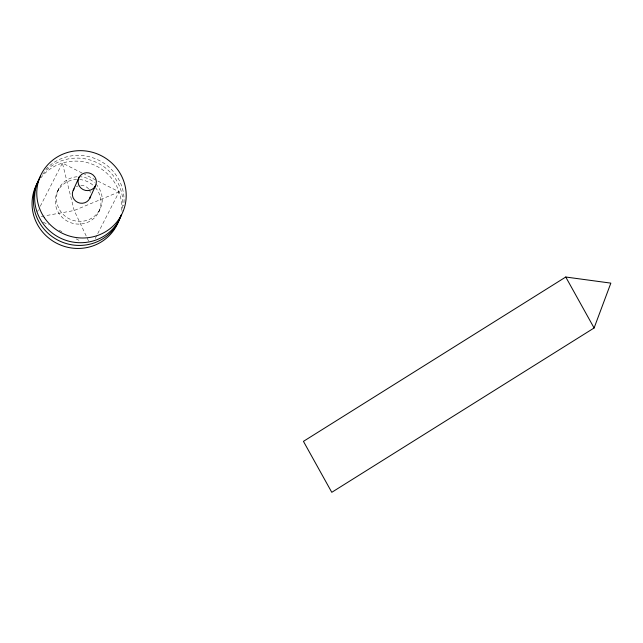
<?xml version="1.0" encoding="UTF-8"?>
<svg xmlns="http://www.w3.org/2000/svg" width="643" height="643" viewBox="0 0 643 643"><rect width="100%" height="100%" fill="white"/><g stroke="black" fill="none" stroke-linecap="round" stroke-linejoin="round"><path stroke-width="0.48" stroke-dasharray="3.21 2.41" d="M57.613 191.349L58.834 188.64M98.652 212.174L99.874 209.465M37.583 211.539L38.492 209.779M40.292 206.25L62.395 163.057L83.662 173.851M95.204 238.561L119.108 191.839L84.546 174.301M119.108 191.839L74.186 210.502L45.098 215.775M41.216 216.482L44.126 215.952M43.29 222.205L48.611 224.905M59.244 230.298L61.905 231.649M76.083 238.85L80.512 241.093M88.605 241.093L74.186 210.502L62.395 163.057M76.396 186.759A9.211 8.889 24.3 0 1 78.542 185.787M80.889 185.393A9.211 8.889 24.3 0 1 88.63 188.921M89.096 189.556A9.211 8.889 24.3 0 1 90.623 193.985M45.733 169.39A44.978 43.402 24.3 0 1 97.808 159.761A44.978 43.402 24.3 0 1 123.689 205.913M95.871 184.027A23.011 22.208 24.3 0 1 90.944 218.612A23.011 22.208 24.3 0 1 57.484 205.045A23.011 22.208 24.3 0 1 77.859 176.721M78.848 176.704A23.011 22.208 24.3 0 1 94.433 182.652M95.325 187.483A23.011 22.208 24.3 0 1 89.136 221.634A23.011 22.208 24.3 0 1 56.166 207.44A23.011 22.208 24.3 0 1 76.63 179.437M79.619 179.51A23.011 22.208 24.3 0 1 93.211 185.361M42.663 174.253A44.978 43.402 24.3 0 1 96.587 162.478A44.978 43.402 24.3 0 1 121.985 211.418M40.71 178.015A44.978 43.402 24.3 0 1 93.886 164.889A44.978 43.402 24.3 0 1 120.964 212.576"/><path stroke-width="0.96" d="M594.1 327.978L610.85 283.129L565.76 277.02L303.44 441.355L331.78 492.313L594.1 327.978L565.76 277.02M73.27 190.159L78.985 177.508M89.698 198.494L95.413 185.843A9.211 8.889 24.3 0 0 86.604 172.734A9.211 8.889 24.3 0 0 79.587 186.446A9.211 8.889 24.3 0 0 95.413 185.843M90.47 196.308A9.211 8.889 24.3 0 1 77.795 202.416A9.211 8.889 24.3 0 1 74.098 188.849M121.374 215.084A44.978 43.402 24.3 0 1 60.466 238.127A44.978 43.402 24.3 0 1 40.622 176.222M121.061 215.084A44.978 43.402 24.3 0 1 60.587 241.463A44.978 43.402 24.3 0 1 39.4 178.939M118.786 220.806A44.978 43.402 24.3 0 1 57.878 243.858A44.978 43.402 24.3 0 1 38.033 181.953M44.311 217.623A44.978 43.402 24.3 0 0 121.591 214.682A44.978 43.402 24.3 0 0 78.559 150.687A44.978 43.402 24.3 0 0 44.311 217.623"/></g></svg>
